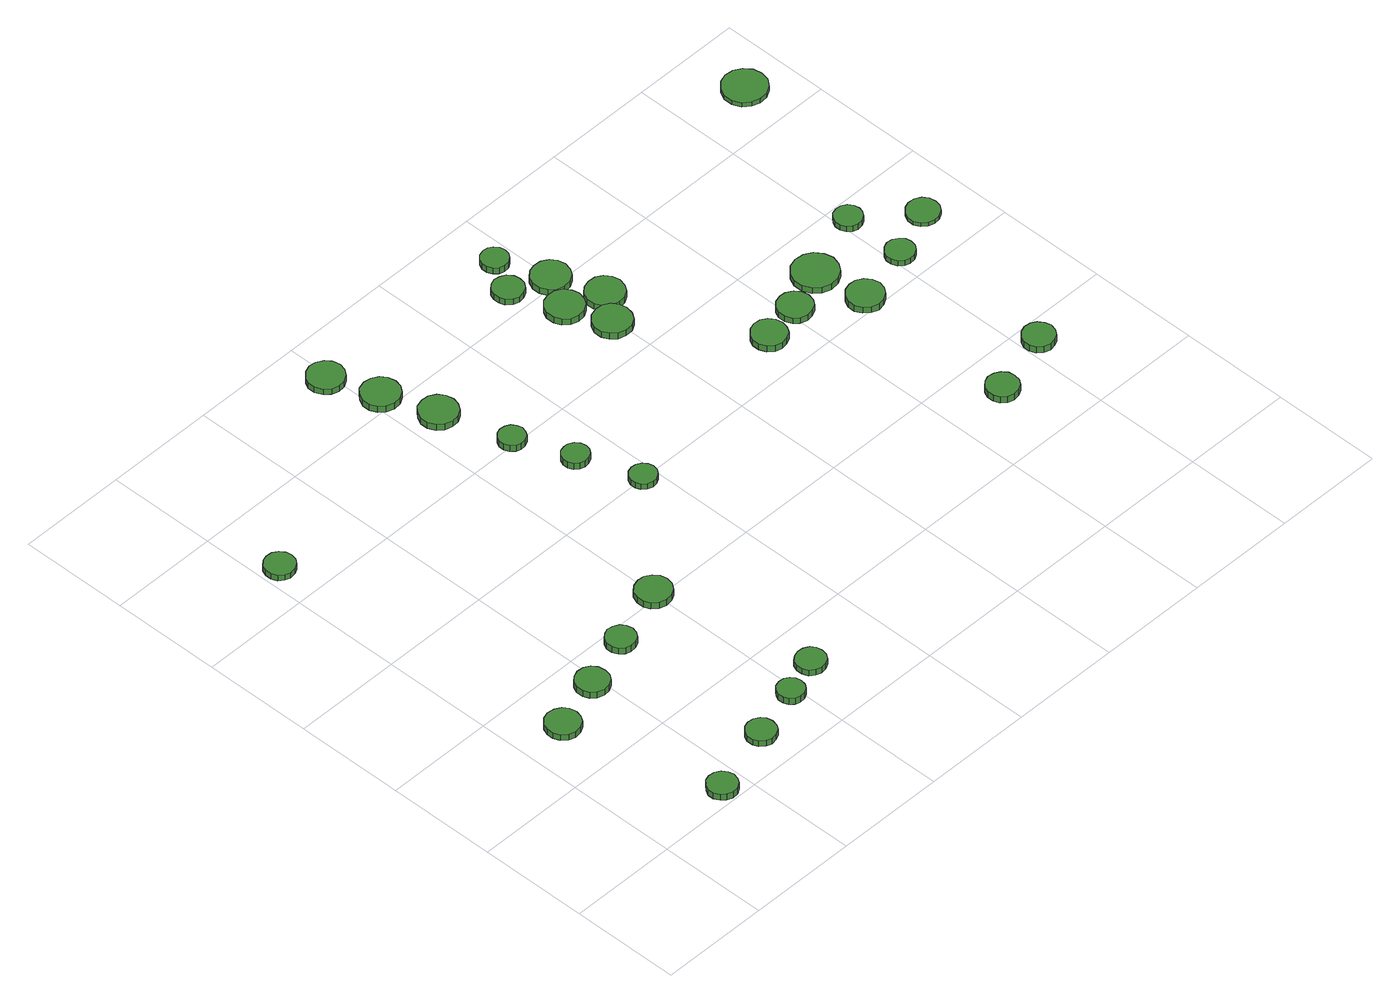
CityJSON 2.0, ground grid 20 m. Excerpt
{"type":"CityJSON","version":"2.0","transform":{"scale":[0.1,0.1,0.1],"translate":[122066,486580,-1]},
"CityObjects":{
"tree1":{"type":"SolitaryVegetationObject","attributes":{"function":"something"},"geometry":[{"type":"MultiSurface","lod":"1","boundaries":[[[0,1,2,3,4,5,6,7,8,9,10,11,12,13,14]],[[15,16,17,18,19,20,21,22,23,24,25,26,27,28,29]],[[0,29,28,1]],[[1,28,27,2]],[[2,27,26,3]],[[3,26,25,4]],[[4,25,24,5]],[[5,24,23,6]],[[6,23,22,7]],[[7,22,21,8]],[[8,21,20,9]],[[9,20,19,10]],[[10,19,18,11]],[[11,18,17,12]],[[12,17,16,13]],[[13,16,15,14]],[[14,15,29,0]]]}]},
"tree2":{"type":"SolitaryVegetationObject","attributes":{"function":"something"},"geometry":[{"type":"MultiSurface","lod":"1","boundaries":[[[30,31,32,33,34,35,36,37,38,39,40,41,42,43,44]],[[45,46,47,48,49,50,51,52,53,54,55,56,57,58,59]],[[30,59,58,31]],[[31,58,57,32]],[[32,57,56,33]],[[33,56,55,34]],[[34,55,54,35]],[[35,54,53,36]],[[36,53,52,37]],[[37,52,51,38]],[[38,51,50,39]],[[39,50,49,40]],[[40,49,48,41]],[[41,48,47,42]],[[42,47,46,43]],[[43,46,45,44]],[[44,45,59,30]]]}]},
"tree3":{"type":"SolitaryVegetationObject","attributes":{"function":"something"},"geometry":[{"type":"MultiSurface","lod":"1","boundaries":[[[60,61,62,63,64,65,66,67,68,69,70,71,72,73,74]],[[75,76,77,78,79,80,81,82,83,84,85,86,87,88,89]],[[60,89,88,61]],[[61,88,87,62]],[[62,87,86,63]],[[63,86,85,64]],[[64,85,84,65]],[[65,84,83,66]],[[66,83,82,67]],[[67,82,81,68]],[[68,81,80,69]],[[69,80,79,70]],[[70,79,78,71]],[[71,78,77,72]],[[72,77,76,73]],[[73,76,75,74]],[[74,75,89,60]]]}]},
"tree4":{"type":"SolitaryVegetationObject","attributes":{"function":"something"},"geometry":[{"type":"MultiSurface","lod":"1","boundaries":[[[90,91,92,93,94,95,96,97,98,99,100,101,102,103,104]],[[105,106,107,108,109,110,111,112,113,114,115,116,117,118,119]],[[90,119,118,91]],[[91,118,117,92]],[[92,117,116,93]],[[93,116,115,94]],[[94,115,114,95]],[[95,114,113,96]],[[96,113,112,97]],[[97,112,111,98]],[[98,111,110,99]],[[99,110,109,100]],[[100,109,108,101]],[[101,108,107,102]],[[102,107,106,103]],[[103,106,105,104]],[[104,105,119,90]]]}]},
"tree5":{"type":"SolitaryVegetationObject","attributes":{"function":"something"},"geometry":[{"type":"MultiSurface","lod":"1","boundaries":[[[120,121,122,123,124,125,126,127,128,129,130,131,132,133,134]],[[135,136,137,138,139,140,141,142,143,144,145,146,147,148,149]],[[120,149,148,121]],[[121,148,147,122]],[[122,147,146,123]],[[123,146,145,124]],[[124,145,144,125]],[[125,144,143,126]],[[126,143,142,127]],[[127,142,141,128]],[[128,141,140,129]],[[129,140,139,130]],[[130,139,138,131]],[[131,138,137,132]],[[132,137,136,133]],[[133,136,135,134]],[[134,135,149,120]]]}]},
"tree6":{"type":"SolitaryVegetationObject","attributes":{"function":"something"},"geometry":[{"type":"MultiSurface","lod":"1","boundaries":[[[150,151,152,153,154,155,156,157,158,159,160,161,162,163,164]],[[165,166,167,168,169,170,171,172,173,174,175,176,177,178,179]],[[150,179,178,151]],[[151,178,177,152]],[[152,177,176,153]],[[153,176,175,154]],[[154,175,174,155]],[[155,174,173,156]],[[156,173,172,157]],[[157,172,171,158]],[[158,171,170,159]],[[159,170,169,160]],[[160,169,168,161]],[[161,168,167,162]],[[162,167,166,163]],[[163,166,165,164]],[[164,165,179,150]]]}]},
"tree7":{"type":"SolitaryVegetationObject","attributes":{"function":"something"},"geometry":[{"type":"MultiSurface","lod":"1","boundaries":[[[180,181,182,183,184,185,186,187,188,189,190,191,192,193,194]],[[195,196,197,198,199,200,201,202,203,204,205,206,207,208,209]],[[180,209,208,181]],[[181,208,207,182]],[[182,207,206,183]],[[183,206,205,184]],[[184,205,204,185]],[[185,204,203,186]],[[186,203,202,187]],[[187,202,201,188]],[[188,201,200,189]],[[189,200,199,190]],[[190,199,198,191]],[[191,198,197,192]],[[192,197,196,193]],[[193,196,195,194]],[[194,195,209,180]]]}]},
"tree8":{"type":"SolitaryVegetationObject","attributes":{"function":"something"},"geometry":[{"type":"MultiSurface","lod":"1","boundaries":[[[210,211,212,213,214,215,216,217,218,219,220,221,222,223,224]],[[225,226,227,228,229,230,231,232,233,234,235,236,237,238,239]],[[210,239,238,211]],[[211,238,237,212]],[[212,237,236,213]],[[213,236,235,214]],[[214,235,234,215]],[[215,234,233,216]],[[216,233,232,217]],[[217,232,231,218]],[[218,231,230,219]],[[219,230,229,220]],[[220,229,228,221]],[[221,228,227,222]],[[222,227,226,223]],[[223,226,225,224]],[[224,225,239,210]]]}]},
"tree9":{"type":"SolitaryVegetationObject","attributes":{"function":"something"},"geometry":[{"type":"MultiSurface","lod":"1","boundaries":[[[240,241,242,243,244,245,246,247,248,249,250,251,252,253,254]],[[255,256,257,258,259,260,261,262,263,264,265,266,267,268,269]],[[240,269,268,241]],[[241,268,267,242]],[[242,267,266,243]],[[243,266,265,244]],[[244,265,264,245]],[[245,264,263,246]],[[246,263,262,247]],[[247,262,261,248]],[[248,261,260,249]],[[249,260,259,250]],[[250,259,258,251]],[[251,258,257,252]],[[252,257,256,253]],[[253,256,255,254]],[[254,255,269,240]]]}]},
"tree10":{"type":"SolitaryVegetationObject","attributes":{"function":"something"},"geometry":[{"type":"MultiSurface","lod":"1","boundaries":[[[270,271,272,273,274,275,276,277,278,279,280,281,282,283,284]],[[285,286,287,288,289,290,291,292,293,294,295,296,297,298,299]],[[270,299,298,271]],[[271,298,297,272]],[[272,297,296,273]],[[273,296,295,274]],[[274,295,294,275]],[[275,294,293,276]],[[276,293,292,277]],[[277,292,291,278]],[[278,291,290,279]],[[279,290,289,280]],[[280,289,288,281]],[[281,288,287,282]],[[282,287,286,283]],[[283,286,285,284]],[[284,285,299,270]]]}]},
"tree11":{"type":"SolitaryVegetationObject","attributes":{"function":"something"},"geometry":[{"type":"MultiSurface","lod":"1","boundaries":[[[300,301,302,303,304,305,306,307,308,309,310,311,312,313,314]],[[315,316,317,318,319,320,321,322,323,324,325,326,327,328,329]],[[300,329,328,301]],[[301,328,327,302]],[[302,327,326,303]],[[303,326,325,304]],[[304,325,324,305]],[[305,324,323,306]],[[306,323,322,307]],[[307,322,321,308]],[[308,321,320,309]],[[309,320,319,310]],[[310,319,318,311]],[[311,318,317,312]],[[312,317,316,313]],[[313,316,315,314]],[[314,315,329,300]]]}]},
"tree12":{"type":"SolitaryVegetationObject","attributes":{"function":"something"},"geometry":[{"type":"MultiSurface","lod":"1","boundaries":[[[330,331,332,333,334,335,336,337,338,339,340,341,342,343,344]],[[345,346,347,348,349,350,351,352,353,354,355,356,357,358,359]],[[330,359,358,331]],[[331,358,357,332]],[[332,357,356,333]],[[333,356,355,334]],[[334,355,354,335]],[[335,354,353,336]],[[336,353,352,337]],[[337,352,351,338]],[[338,351,350,339]],[[339,350,349,340]],[[340,349,348,341]],[[341,348,347,342]],[[342,347,346,343]],[[343,346,345,344]],[[344,345,359,330]]]}]},
"tree13":{"type":"SolitaryVegetationObject","attributes":{"function":"something"},"geometry":[{"type":"MultiSurface","lod":"1","boundaries":[[[360,361,362,363,364,365,366,367,368,369,370,371,372,373,374]],[[375,376,377,378,379,380,381,382,383,384,385,386,387,388,389]],[[360,389,388,361]],[[361,388,387,362]],[[362,387,386,363]],[[363,386,385,364]],[[364,385,384,365]],[[365,384,383,366]],[[366,383,382,367]],[[367,382,381,368]],[[368,381,380,369]],[[369,380,379,370]],[[370,379,378,371]],[[371,378,377,372]],[[372,377,376,373]],[[373,376,375,374]],[[374,375,389,360]]]}]},
"tree14":{"type":"SolitaryVegetationObject","attributes":{"function":"something"},"geometry":[{"type":"MultiSurface","lod":"1","boundaries":[[[390,391,392,393,394,395,396,397,398,399,400,401,402,403,404]],[[405,406,407,408,409,410,411,412,413,414,415,416,417,418,419]],[[390,419,418,391]],[[391,418,417,392]],[[392,417,416,393]],[[393,416,415,394]],[[394,415,414,395]],[[395,414,413,396]],[[396,413,412,397]],[[397,412,411,398]],[[398,411,410,399]],[[399,410,409,400]],[[400,409,408,401]],[[401,408,407,402]],[[402,407,406,403]],[[403,406,405,404]],[[404,405,419,390]]]}]},
"tree15":{"type":"SolitaryVegetationObject","attributes":{"function":"something"},"geometry":[{"type":"MultiSurface","lod":"1","boundaries":[[[420,421,422,423,424,425,426,427,428,429,430,431,432,433,434]],[[435,436,437,438,439,440,441,442,443,444,445,446,447,448,449]],[[420,449,448,421]],[[421,448,447,422]],[[422,447,446,423]],[[423,446,445,424]],[[424,445,444,425]],[[425,444,443,426]],[[426,443,442,427]],[[427,442,441,428]],[[428,441,440,429]],[[429,440,439,430]],[[430,439,438,431]],[[431,438,437,432]],[[432,437,436,433]],[[433,436,435,434]],[[434,435,449,420]]]}]},
"tree16":{"type":"SolitaryVegetationObject","attributes":{"function":"something"},"geometry":[{"type":"MultiSurface","lod":"1","boundaries":[[[450,451,452,453,454,455,456,457,458,459,460,461,462,463,464]],[[465,466,467,468,469,470,471,472,473,474,475,476,477,478,479]],[[450,479,478,451]],[[451,478,477,452]],[[452,477,476,453]],[[453,476,475,454]],[[454,475,474,455]],[[455,474,473,456]],[[456,473,472,457]],[[457,472,471,458]],[[458,471,470,459]],[[459,470,469,460]],[[460,469,468,461]],[[461,468,467,462]],[[462,467,466,463]],[[463,466,465,464]],[[464,465,479,450]]]}]},
"tree17":{"type":"SolitaryVegetationObject","attributes":{"function":"something"},"geometry":[{"type":"MultiSurface","lod":"1","boundaries":[[[480,481,482,483,484,485,486,487,488,489,490,491,492,493,494]],[[495,496,497,498,499,500,501,502,503,504,505,506,507,508,509]],[[480,509,508,481]],[[481,508,507,482]],[[482,507,506,483]],[[483,506,505,484]],[[484,505,504,485]],[[485,504,503,486]],[[486,503,502,487]],[[487,502,501,488]],[[488,501,500,489]],[[489,500,499,490]],[[490,499,498,491]],[[491,498,497,492]],[[492,497,496,493]],[[493,496,495,494]],[[494,495,509,480]]]}]},
"tree18":{"type":"SolitaryVegetationObject","attributes":{"function":"something"},"geometry":[{"type":"MultiSurface","lod":"1","boundaries":[[[510,511,512,513,514,515,516,517,518,519,520,521,522,523,524]],[[525,526,527,528,529,530,531,532,533,534,535,536,537,538,539]],[[510,539,538,511]],[[511,538,537,512]],[[512,537,536,513]],[[513,536,535,514]],[[514,535,534,515]],[[515,534,533,516]],[[516,533,532,517]],[[517,532,531,518]],[[518,531,530,519]],[[519,530,529,520]],[[520,529,528,521]],[[521,528,527,522]],[[522,527,526,523]],[[523,526,525,524]],[[524,525,539,510]]]}]},
"tree19":{"type":"SolitaryVegetationObject","attributes":{"function":"something"},"geometry":[{"type":"MultiSurface","lod":"1","boundaries":[[[540,541,542,543,544,545,546,547,548,549,550,551,552,553,554]],[[555,556,557,558,559,560,561,562,563,564,565,566,567,568,569]],[[540,569,568,541]],[[541,568,567,542]],[[542,567,566,543]],[[543,566,565,544]],[[544,565,564,545]],[[545,564,563,546]],[[546,563,562,547]],[[547,562,561,548]],[[548,561,560,549]],[[549,560,559,550]],[[550,559,558,551]],[[551,558,557,552]],[[552,557,556,553]],[[553,556,555,554]],[[554,555,569,540]]]}]},
"tree20":{"type":"SolitaryVegetationObject","attributes":{"function":"something"},"geometry":[{"type":"MultiSurface","lod":"1","boundaries":[[[570,571,572,573,574,575,576,577,578,579,580,581,582,583,584]],[[585,586,587,588,589,590,591,592,593,594,595,596,597,598,599]],[[570,599,598,571]],[[571,598,597,572]],[[572,597,596,573]],[[573,596,595,574]],[[574,595,594,575]],[[575,594,593,576]],[[576,593,592,577]],[[577,592,591,578]],[[578,591,590,579]],[[579,590,589,580]],[[580,589,588,581]],[[581,588,587,582]],[[582,587,586,583]],[[583,586,585,584]],[[584,585,599,570]]]}]},
"tree21":{"type":"SolitaryVegetationObject","attributes":{"function":"something"},"geometry":[{"type":"MultiSurface","lod":"1","boundaries":[[[600,601,602,603,604,605,606,607,608,609,610,611,612,613,614]],[[615,616,617,618,619,620,621,622,623,624,625,626,627,628,629]],[[600,629,628,601]],[[601,628,627,602]],[[602,627,626,603]],[[603,626,625,604]],[[604,625,624,605]],[[605,624,623,606]],[[606,623,622,607]],[[607,622,621,608]],[[608,621,620,609]],[[609,620,619,610]],[[610,619,618,611]],[[611,618,617,612]],[[612,617,616,613]],[[613,616,615,614]],[[614,615,629,600]]]}]},
"tree22":{"type":"SolitaryVegetationObject","attributes":{"function":"something"},"geometry":[{"type":"MultiSurface","lod":"1","boundaries":[[[630,631,632,633,634,635,636,637,638,639,640,641,642,643,644]],[[645,646,647,648,649,650,651,652,653,654,655,656,657,658,659]],[[630,659,658,631]],[[631,658,657,632]],[[632,657,656,633]],[[633,656,655,634]],[[634,655,654,635]],[[635,654,653,636]],[[636,653,652,637]],[[637,652,651,638]],[[638,651,650,639]],[[639,650,649,640]],[[640,649,648,641]],[[641,648,647,642]],[[642,647,646,643]],[[643,646,645,644]],[[644,645,659,630]]]}]},
"tree23":{"type":"SolitaryVegetationObject","attributes":{"function":"something"},"geometry":[{"type":"MultiSurface","lod":"1","boundaries":[[[660,661,662,663,664,665,666,667,668,669,670,671,672,673,674]],[[675,676,677,678,679,680,681,682,683,684,685,686,687,688,689]],[[660,689,688,661]],[[661,688,687,662]],[[662,687,686,663]],[[663,686,685,664]],[[664,685,684,665]],[[665,684,683,666]],[[666,683,682,667]],[[667,682,681,668]],[[668,681,680,669]],[[669,680,679,670]],[[670,679,678,671]],[[671,678,677,672]],[[672,677,676,673]],[[673,676,675,674]],[[674,675,689,660]]]}]},
"tree24":{"type":"SolitaryVegetationObject","attributes":{"function":"something"},"geometry":[{"type":"MultiSurface","lod":"1","boundaries":[[[690,691,692,693,694,695,696,697,698,699,700,701,702,703,704]],[[705,706,707,708,709,710,711,712,713,714,715,716,717,718,719]],[[690,719,718,691]],[[691,718,717,692]],[[692,717,716,693]],[[693,716,715,694]],[[694,715,714,695]],[[695,714,713,696]],[[696,713,712,697]],[[697,712,711,698]],[[698,711,710,699]],[[699,710,709,700]],[[700,709,708,701]],[[701,708,707,702]],[[702,707,706,703]],[[703,706,705,704]],[[704,705,719,690]]]}]},
"tree25":{"type":"SolitaryVegetationObject","attributes":{"function":"something"},"geometry":[{"type":"MultiSurface","lod":"1","boundaries":[[[720,721,722,723,724,725,726,727,728,729,730,731,732,733,734]],[[735,736,737,738,739,740,741,742,743,744,745,746,747,748,749]],[[720,749,748,721]],[[721,748,747,722]],[[722,747,746,723]],[[723,746,745,724]],[[724,745,744,725]],[[725,744,743,726]],[[726,743,742,727]],[[727,742,741,728]],[[728,741,740,729]],[[729,740,739,730]],[[730,739,738,731]],[[731,738,737,732]],[[732,737,736,733]],[[733,736,735,734]],[[734,735,749,720]]]}]},
"tree26":{"type":"SolitaryVegetationObject","attributes":{"function":"something"},"geometry":[{"type":"MultiSurface","lod":"1","boundaries":[[[750,751,752,753,754,755,756,757,758,759,760,761,762,763,764]],[[765,766,767,768,769,770,771,772,773,774,775,776,777,778,779]],[[750,779,778,751]],[[751,778,777,752]],[[752,777,776,753]],[[753,776,775,754]],[[754,775,774,755]],[[755,774,773,756]],[[756,773,772,757]],[[757,772,771,758]],[[758,771,770,759]],[[759,770,769,760]],[[760,769,768,761]],[[761,768,767,762]],[[762,767,766,763]],[[763,766,765,764]],[[764,765,779,750]]]}]},
"tree27":{"type":"SolitaryVegetationObject","attributes":{"function":"something"},"geometry":[{"type":"MultiSurface","lod":"1","boundaries":[[[780,781,782,783,784,785,786,787,788,789,790,791,792,793,794]],[[795,796,797,798,799,800,801,802,803,804,805,806,807,808,809]],[[780,809,808,781]],[[781,808,807,782]],[[782,807,806,783]],[[783,806,805,784]],[[784,805,804,785]],[[785,804,803,786]],[[786,803,802,787]],[[787,802,801,788]],[[788,801,800,789]],[[789,800,799,790]],[[790,799,798,791]],[[791,798,797,792]],[[792,797,796,793]],[[793,796,795,794]],[[794,795,809,780]]]}]},
"tree28":{"type":"SolitaryVegetationObject","attributes":{"function":"something"},"geometry":[{"type":"MultiSurface","lod":"1","boundaries":[[[810,811,812,813,814,815,816,817,818,819,820,821,822,823,824]],[[825,826,827,828,829,830,831,832,833,834,835,836,837,838,839]],[[810,839,838,811]],[[811,838,837,812]],[[812,837,836,813]],[[813,836,835,814]],[[814,835,834,815]],[[815,834,833,816]],[[816,833,832,817]],[[817,832,831,818]],[[818,831,830,819]],[[819,830,829,820]],[[820,829,828,821]],[[821,828,827,822]],[[822,827,826,823]],[[823,826,825,824]],[[824,825,839,810]]]}]},
"tree29":{"type":"SolitaryVegetationObject","attributes":{"function":"something"},"geometry":[{"type":"MultiSurface","lod":"1","boundaries":[[[840,841,842,843,844,845,846,847,848,849,850,851,852,853,854]],[[855,856,857,858,859,860,861,862,863,864,865,866,867,868,869]],[[840,869,868,841]],[[841,868,867,842]],[[842,867,866,843]],[[843,866,865,844]],[[844,865,864,845]],[[845,864,863,846]],[[846,863,862,847]],[[847,862,861,848]],[[848,861,860,849]],[[849,860,859,850]],[[850,859,858,851]],[[851,858,857,852]],[[852,857,856,853]],[[853,856,855,854]],[[854,855,869,840]]]}]},
"tree30":{"type":"SolitaryVegetationObject","attributes":{"function":"something"},"geometry":[{"type":"MultiSurface","lod":"1","boundaries":[[[870,871,872,873,874,875,876,877,878,879,880,881,882,883,884]],[[885,886,887,888,889,890,891,892,893,894,895,896,897,898,899]],[[870,899,898,871]],[[871,898,897,872]],[[872,897,896,873]],[[873,896,895,874]],[[874,895,894,875]],[[875,894,893,876]],[[876,893,892,877]],[[877,892,891,878]],[[878,891,890,879]],[[879,890,889,880]],[[880,889,888,881]],[[881,888,887,882]],[[882,887,886,883]],[[883,886,885,884]],[[884,885,899,870]]]}]},
"tree31":{"type":"SolitaryVegetationObject","attributes":{"function":"something"},"geometry":[{"type":"MultiSurface","lod":"1","boundaries":[[[900,901,902,903,904,905,906,907,908,909,910,911,912,913,914]],[[915,916,917,918,919,920,921,922,923,924,925,926,927,928,929]],[[900,929,928,901]],[[901,928,927,902]],[[902,927,926,903]],[[903,926,925,904]],[[904,925,924,905]],[[905,924,923,906]],[[906,923,922,907]],[[907,922,921,908]],[[908,921,920,909]],[[909,920,919,910]],[[910,919,918,911]],[[911,918,917,912]],[[912,917,916,913]],[[913,916,915,914]],[[914,915,929,900]]]}]}
},
"vertices":[
[186,31,18],[183,41,18],[177,50,18],[167,56,18],[156,57,18],[146,54,18],[138,46,18],[133,36,18],[133,25,18],[138,15,18],[146,8,18],[156,4,18],[167,5,18],[177,11,18],[183,20,18],[183,20,5],[177,11,5],[167,5,5],[156,4,5],[146,8,5],[138,15,5],[133,25,5],[133,36,5],[138,46,5],[146,54,5],[156,57,5],[167,56,5],[177,50,5],[183,41,5],[186,31,5],
[117,308,17],[114,321,17],[107,331,17],[96,337,17],[83,339,17],[71,335,17],[61,326,17],[56,314,17],[56,302,17],[61,290,17],[71,281,17],[83,277,17],[96,279,17],[107,285,17],[114,296,17],[114,296,5],[107,285,5],[96,279,5],[83,277,5],[71,281,5],[61,290,5],[56,302,5],[56,314,5],[61,326,5],[71,335,5],[83,339,5],[96,337,5],[107,331,5],[114,321,5],[117,308,5],
[213,337,20],[211,350,20],[204,360,20],[193,366,20],[181,367,20],[169,363,20],[160,355,20],[155,344,20],[155,331,20],[160,320,20],[169,312,20],[181,308,20],[193,309,20],[204,315,20],[211,325,20],[211,325,7],[204,315,7],[193,309,7],[181,308,7],[169,312,7],[160,320,7],[155,331,7],[155,344,7],[160,355,7],[169,363,7],[181,367,7],[193,366,7],[204,360,7],[211,350,7],[213,337,7],
[56,870,24],[54,881,24],[47,890,24],[38,896,24],[26,897,24],[16,894,24],[7,886,24],[3,876,24],[3,865,24],[7,854,24],[16,847,24],[26,843,24],[38,845,24],[47,850,24],[54,859,24],[54,859,12],[47,850,12],[38,845,12],[26,843,12],[16,847,12],[7,854,12],[3,865,12],[3,876,12],[7,886,12],[16,894,12],[26,897,12],[38,896,12],[47,890,12],[54,881,12],[56,870,12],
[315,70,17],[313,81,17],[307,89,17],[297,95,17],[286,96,17],[276,93,17],[267,85,17],[263,75,17],[263,64,17],[267,54,17],[276,47,17],[286,43,17],[297,45,17],[307,50,17],[313,59,17],[313,59,5],[307,50,5],[297,45,5],[286,43,5],[276,47,5],[267,54,5],[263,64,5],[263,75,5],[267,85,5],[276,93,5],[286,96,5],[297,95,5],[307,89,5],[313,81,5],[315,70,5],
[309,369,23],[306,380,23],[300,389,23],[290,394,23],[279,396,23],[269,392,23],[261,385,23],[256,375,23],[256,364,23],[261,353,23],[269,346,23],[279,343,23],[290,344,23],[300,349,23],[306,358,23],[306,358,10],[300,349,10],[290,344,10],[279,343,10],[269,346,10],[261,353,10],[256,364,10],[256,375,10],[261,385,10],[269,392,10],[279,396,10],[290,394,10],[300,389,10],[306,380,10],[309,369,10],
[411,99,18],[409,109,18],[403,117,18],[395,122,18],[385,123,18],[375,120,18],[368,113,18],[364,104,18],[364,94,18],[368,85,18],[375,78,18],[385,75,18],[395,76,18],[403,81,18],[409,89,18],[409,89,5],[403,81,5],[395,76,5],[385,75,5],[375,78,5],[368,85,5],[364,94,5],[364,104,5],[368,113,5],[375,120,5],[385,123,5],[395,122,5],[403,117,5],[409,109,5],[411,99,5],
[483,122,18],[481,133,18],[475,142,18],[465,147,18],[454,148,18],[444,145,18],[435,138,18],[431,128,18],[431,117,18],[435,106,18],[444,99,18],[454,96,18],[465,97,18],[475,102,18],[481,111,18],[481,111,6],[475,102,6],[465,97,6],[454,96,6],[444,99,6],[435,106,6],[431,117,6],[431,128,6],[435,138,6],[444,145,6],[454,148,6],[465,147,6],[475,142,6],[481,133,6],[483,122,6],
[424,403,27],[421,416,27],[413,426,27],[402,433,27],[389,434,27],[376,430,27],[366,422,27],[361,409,27],[361,396,27],[366,384,27],[376,375,27],[389,371,27],[402,373,27],[413,379,27],[421,390,27],[421,390,14],[413,379,14],[402,373,14],[389,371,14],[376,375,14],[366,384,14],[361,396,14],[361,409,14],[366,422,14],[376,430,14],[389,434,14],[402,433,14],[413,426,14],[421,416,14],[424,403,14],
[416,1108,26],[413,1122,26],[405,1132,26],[393,1139,26],[380,1141,26],[367,1136,26],[357,1127,26],[351,1115,26],[351,1102,26],[357,1089,26],[367,1080,26],[380,1076,26],[393,1077,26],[405,1084,26],[413,1095,26],[413,1095,14],[405,1084,14],[393,1077,14],[380,1076,14],[367,1080,14],[357,1089,14],[351,1102,14],[351,1115,14],[357,1127,14],[367,1136,14],[380,1141,14],[393,1139,14],[405,1132,14],[413,1122,14],[416,1108,14],
[449,1019,27],[446,1033,27],[438,1044,27],[426,1051,27],[412,1053,27],[398,1049,27],[388,1039,27],[382,1026,27],[382,1012,27],[388,999,27],[398,990,27],[412,985,27],[426,987,27],[438,994,27],[446,1005,27],[446,1005,14],[438,994,14],[426,987,14],[412,985,14],[398,990,14],[388,999,14],[382,1012,14],[382,1026,14],[388,1039,14],[398,1049,14],[412,1053,14],[426,1051,14],[438,1044,14],[446,1033,14],[449,1019,14],
[483,925,27],[480,939,27],[472,951,27],[460,958,27],[446,959,27],[432,955,27],[422,945,27],[416,932,27],[416,918,27],[422,905,27],[432,896,27],[446,892,27],[460,893,27],[472,900,27],[480,912,27],[480,912,14],[472,900,14],[460,893,14],[446,892,14],[432,896,14],[422,905,14],[416,918,14],[416,932,14],[422,945,14],[432,955,14],[446,959,14],[460,958,14],[472,951,14],[480,939,14],[483,925,14],
[512,803,26],[509,812,26],[504,820,26],[495,825,26],[485,826,26],[476,823,26],[469,817,26],[465,808,26],[465,798,26],[469,789,26],[476,782,26],[485,779,26],[495,780,26],[504,785,26],[509,793,26],[509,793,13],[504,785,13],[495,780,13],[485,779,13],[476,782,13],[469,789,13],[465,798,13],[465,808,13],[469,817,13],[476,823,13],[485,826,13],[495,825,13],[504,820,13],[509,812,13],[512,803,13],
[550,700,29],[548,710,29],[542,718,29],[533,723,29],[524,724,29],[514,721,29],[507,714,29],[503,705,29],[503,695,29],[507,686,29],[514,680,29],[524,677,29],[533,678,29],[542,683,29],[548,691,29],[548,691,16],[542,683,16],[533,678,16],[524,677,16],[514,680,16],[507,686,16],[503,695,16],[503,705,16],[507,714,16],[514,721,16],[524,724,16],[533,723,16],[542,718,16],[548,710,16],[550,700,16],
[588,590,32],[586,599,32],[580,607,32],[571,612,32],[562,613,32],[552,610,32],[545,604,32],[541,595,32],[541,585,32],[545,576,32],[552,569,32],[562,566,32],[571,567,32],[580,572,32],[586,580,32],[586,580,20],[580,572,20],[571,567,20],[562,566,20],[552,569,20],[545,576,20],[541,585,20],[541,595,20],[545,604,20],[552,610,20],[562,613,20],[571,612,20],[580,607,20],[586,599,20],[588,590,20],
[751,1036,26],[749,1047,26],[742,1057,26],[732,1062,26],[721,1064,26],[710,1060,26],[701,1052,26],[697,1042,26],[697,1030,26],[701,1020,26],[710,1012,26],[721,1008,26],[732,1010,26],[742,1015,26],[749,1025,26],[749,1025,14],[742,1015,14],[732,1010,14],[721,1008,14],[710,1012,14],[701,1020,14],[697,1030,14],[697,1042,14],[701,1052,14],[710,1060,14],[721,1064,14],[732,1062,14],[742,1057,14],[749,1047,14],[751,1036,14],
[791,945,27],[788,958,27],[780,970,27],[768,977,27],[754,978,27],[740,974,27],[730,964,27],[724,952,27],[724,937,27],[730,925,27],[740,915,27],[754,911,27],[768,912,27],[780,919,27],[788,931,27],[788,931,14],[780,919,14],[768,912,14],[754,911,14],[740,915,14],[730,925,14],[724,937,14],[724,952,14],[730,964,14],[740,974,14],[754,978,14],[768,977,14],[780,970,14],[788,958,14],[791,945,14],
[819,868,28],[816,881,28],[808,893,28],[796,900,28],[782,901,28],[768,897,28],[758,888,28],[752,875,28],[752,860,28],[758,848,28],[768,838,28],[782,834,28],[796,835,28],[808,842,28],[816,854,28],[816,854,15],[808,842,15],[796,835,15],[782,834,15],[768,838,15],[758,848,15],[752,860,15],[752,875,15],[758,888,15],[768,897,15],[782,901,15],[796,900,15],[808,893,15],[816,881,15],[819,868,15],
[782,1098,25],[780,1108,25],[774,1116,25],[766,1121,25],[756,1122,25],[746,1119,25],[739,1112,25],[735,1103,25],[735,1093,25],[739,1084,25],[746,1077,25],[756,1074,25],[766,1075,25],[774,1080,25],[780,1088,25],[780,1088,12],[774,1080,12],[766,1075,12],[756,1074,12],[746,1077,12],[739,1084,12],[735,1093,12],[735,1103,12],[739,1112,12],[746,1119,12],[756,1122,12],[766,1121,12],[774,1116,12],[780,1108,12],[782,1098,12],
[825,1008,25],[822,1022,25],[814,1033,25],[802,1040,25],[787,1041,25],[774,1037,25],[764,1028,25],[758,1015,25],[758,1001,25],[764,988,25],[774,978,25],[787,974,25],[802,975,25],[814,982,25],[822,994,25],[822,994,12],[814,982,12],[802,975,12],[787,974,12],[774,978,12],[764,988,12],[758,1001,12],[758,1015,12],[764,1028,12],[774,1037,12],[787,1041,12],[802,1040,12],[814,1033,12],[822,1022,12],[825,1008,12],
[857,920,27],[854,933,27],[846,945,27],[834,952,27],[820,953,27],[806,949,27],[796,940,27],[790,927,27],[790,913,27],[796,900,27],[806,890,27],[820,886,27],[834,887,27],[846,894,27],[854,906,27],[854,906,14],[846,894,14],[834,887,14],[820,886,14],[806,890,14],[796,900,14],[790,913,14],[790,927,14],[796,940,14],[806,949,14],[820,953,14],[834,952,14],[846,945,14],[854,933,14],[857,920,14],
[962,665,31],[959,678,31],[952,688,31],[941,695,31],[928,696,31],[916,692,31],[906,683,31],[901,672,31],[901,659,31],[906,647,31],[916,638,31],[928,634,31],[941,636,31],[952,642,31],[959,653,31],[959,653,18],[952,642,18],[941,636,18],[928,634,18],[916,638,18],[906,647,18],[901,659,18],[901,672,18],[906,683,18],[916,692,18],[928,696,18],[941,695,18],[952,688,18],[959,678,18],[962,665,18],
[1130,320,29],[1128,332,29],[1121,341,29],[1111,347,29],[1099,349,29],[1088,345,29],[1079,337,29],[1074,326,29],[1074,314,29],[1079,303,29],[1088,295,29],[1099,292,29],[1111,293,29],[1121,299,29],[1128,309,29],[1128,309,16],[1121,299,16],[1111,293,16],[1099,292,16],[1088,295,16],[1079,303,16],[1074,314,16],[1074,326,16],[1079,337,16],[1088,345,16],[1099,349,16],[1111,347,16],[1121,341,16],[1128,332,16],[1130,320,16],
[1038,681,27],[1035,694,27],[1028,704,27],[1016,711,27],[1004,712,27],[991,708,27],[982,700,27],[977,688,27],[977,675,27],[982,663,27],[991,655,27],[1004,651,27],[1016,652,27],[1028,658,27],[1035,669,27],[1035,669,15],[1028,658,15],[1016,652,15],[1004,651,15],[991,655,15],[982,663,15],[977,675,15],[977,688,15],[982,700,15],[991,708,15],[1004,712,15],[1016,711,15],[1028,704,15],[1035,694,15],[1038,681,15],
[1138,622,23],[1135,635,23],[1127,646,23],[1115,653,23],[1102,654,23],[1089,650,23],[1079,641,23],[1073,629,23],[1073,615,23],[1079,603,23],[1089,594,23],[1102,589,23],[1115,591,23],[1127,598,23],[1135,609,23],[1135,609,10],[1127,598,10],[1115,591,10],[1102,589,10],[1089,594,10],[1079,603,10],[1073,615,10],[1073,629,10],[1079,641,10],[1089,650,10],[1102,654,10],[1115,653,10],[1127,646,10],[1135,635,10],[1138,622,10],
[1126,712,26],[1122,728,26],[1112,742,26],[1098,750,26],[1081,752,26],[1065,747,26],[1053,736,26],[1046,720,26],[1046,704,26],[1053,688,26],[1065,677,26],[1081,672,26],[1098,674,26],[1112,682,26],[1122,696,26],[1122,696,14],[1112,682,14],[1098,674,14],[1081,672,14],[1065,677,14],[1053,688,14],[1046,704,14],[1046,720,14],[1053,736,14],[1065,747,14],[1081,752,14],[1098,750,14],[1112,742,14],[1122,728,14],[1126,712,14],
[1257,362,21],[1254,373,21],[1247,383,21],[1237,389,21],[1225,390,21],[1214,386,21],[1205,378,21],[1200,368,21],[1200,356,21],[1205,345,21],[1214,337,21],[1225,333,21],[1237,335,21],[1247,340,21],[1254,350,21],[1254,350,8],[1247,340,8],[1237,335,8],[1225,333,8],[1214,337,8],[1205,345,8],[1200,356,8],[1200,368,8],[1205,378,8],[1214,386,8],[1225,390,8],[1237,389,8],[1247,383,8],[1254,373,8],[1257,362,8],
[1243,653,18],[1241,664,18],[1234,672,18],[1225,678,18],[1214,679,18],[1204,675,18],[1196,668,18],[1192,659,18],[1192,648,18],[1196,638,18],[1204,631,18],[1214,628,18],[1225,629,18],[1234,634,18],[1241,643,18],[1241,643,7],[1234,634,7],[1225,629,7],[1214,628,7],[1204,631,7],[1196,638,7],[1192,648,7],[1192,659,7],[1196,668,7],[1204,675,7],[1214,679,7],[1225,678,7],[1234,672,7],[1241,664,7],[1243,653,7],
[1239,763,20],[1237,773,20],[1231,782,20],[1222,787,20],[1212,788,20],[1202,785,20],[1195,778,20],[1191,769,20],[1191,758,20],[1195,749,20],[1202,742,20],[1212,739,20],[1222,740,20],[1231,745,20],[1237,754,20],[1237,754,8],[1231,745,8],[1222,740,8],[1212,739,8],[1202,742,8],[1195,749,8],[1191,758,8],[1191,769,8],[1195,778,8],[1202,785,8],[1212,788,8],[1222,787,8],[1231,782,8],[1237,773,8],[1239,763,8],
[1336,689,16],[1334,701,16],[1327,711,16],[1316,717,16],[1304,718,16],[1293,714,16],[1284,706,16],[1279,695,16],[1279,683,16],[1284,672,16],[1293,664,16],[1304,661,16],[1316,662,16],[1327,668,16],[1334,678,16],[1334,678,8],[1327,668,8],[1316,662,8],[1304,661,8],[1293,664,8],[1284,672,8],[1279,683,8],[1279,695,8],[1284,706,8],[1293,714,8],[1304,718,8],[1316,717,8],[1327,711,8],[1334,701,8],[1336,689,8],
[1352,1083,19],[1349,1099,19],[1339,1112,19],[1325,1120,19],[1309,1122,19],[1294,1117,19],[1282,1106,19],[1275,1091,19],[1275,1075,19],[1282,1060,19],[1294,1050,19],[1309,1045,19],[1325,1046,19],[1339,1054,19],[1349,1067,19],[1349,1067,10],[1339,1054,10],[1325,1046,10],[1309,1045,10],[1294,1050,10],[1282,1060,10],[1275,1075,10],[1275,1091,10],[1282,1106,10],[1294,1117,10],[1309,1122,10],[1325,1120,10],[1339,1112,10],[1349,1099,10],[1352,1083,10]
]}
